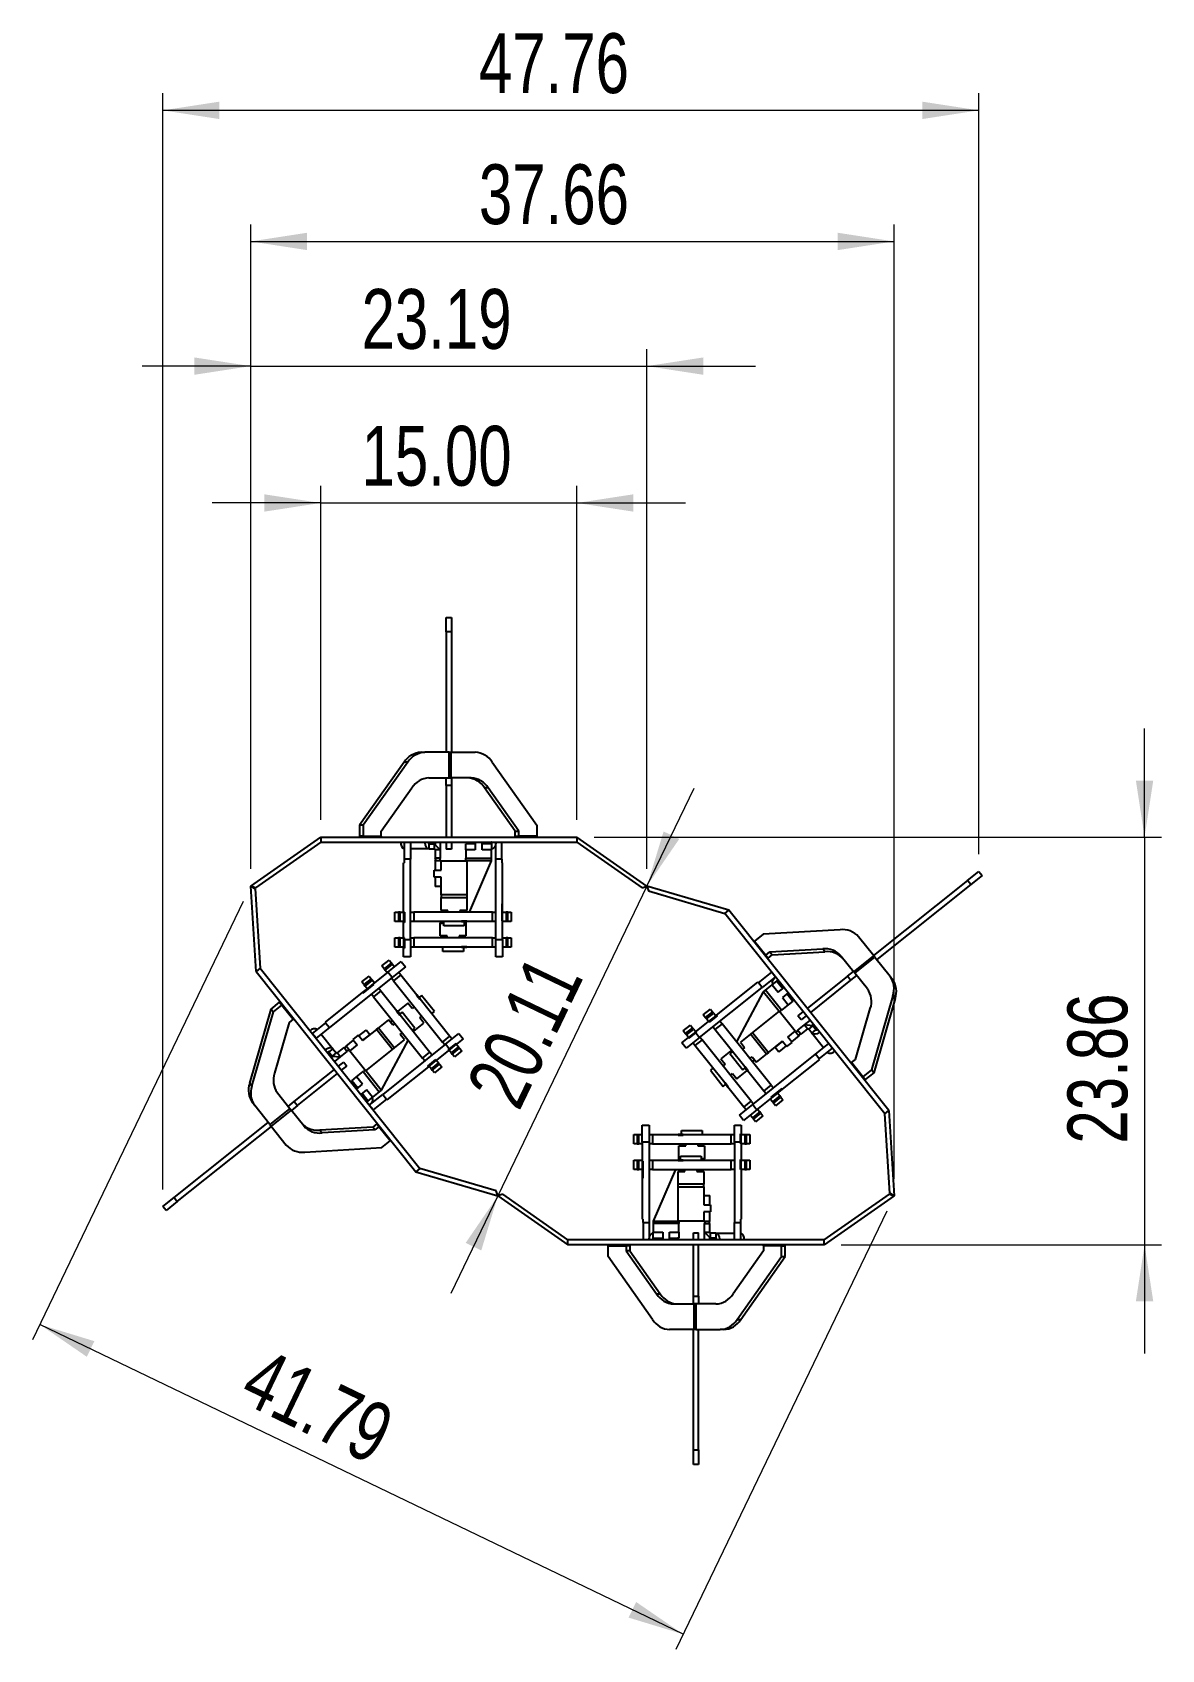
# Model space of a CAD drawing. Header units: millimetres. Extents: x 0 to 266, y 0 to 299.
# Drawn here: x 94.9 to 161, y 204.8 to 299.5 of the extents above; entities that cross this region are included whole.
import ezdxf

# ---------------------------------------------------------------- set-up
doc = ezdxf.new("R2010")
doc.units = ezdxf.units.MM
doc.styles.add('SLDTEXTSTYLE0', font='TXT', dxfattribs={"width": 0.75})
doc.dimstyles.new('SLDDIMSTYLE0', dxfattribs={"dimtxt": 3.5, "dimasz": 3.302, "dimexe": 0, "dimexo": 0.0625, "dimgap": 0.875, "dimtad": 1, "dimrnd": 1e-09, "dimzin": 12, "dimdsep": 46, "dimtxsty": 'SLDTEXTSTYLE0', "dimsah": 1, "dimcen": 0.09, "dimadec": 0, "dimazin": 3, "dimtfac": 1, "dimtmove": 0, "dimatfit": 0, "dimfxl": 1, "dimfrac": 2, "dimtolj": 1, "dimtzin": 12, "dimarcsym": 0})
doc.dimstyles.new('SLDDIMSTYLE1', dxfattribs={"dimtxt": 3.5, "dimasz": 3.302, "dimexe": 0, "dimexo": 0.0625, "dimgap": 0.875, "dimtad": 1, "dimrnd": 1e-09, "dimzin": 12, "dimdsep": 46, "dimtxsty": 'SLDTEXTSTYLE0', "dimsah": 1, "dimcen": 0.09, "dimadec": 0, "dimazin": 3, "dimtfac": 1, "dimtofl": 0, "dimtmove": 0, "dimatfit": 3, "dimfxl": 1, "dimfrac": 2, "dimtolj": 1, "dimtzin": 12, "dimarcsym": 0})
doc.dimstyles.new('SLDDIMSTYLE2', dxfattribs={"dimtxt": 3.5, "dimasz": 3.302, "dimexe": 0, "dimexo": 0.0625, "dimgap": 0.875, "dimtad": 1, "dimrnd": 1e-09, "dimzin": 4, "dimdsep": 46, "dimtxsty": 'SLDTEXTSTYLE0', "dimsah": 1, "dimcen": 0.09, "dimadec": 0, "dimazin": 1, "dimtfac": 1, "dimtmove": 0, "dimatfit": 0, "dimfxl": 1, "dimfrac": 2, "dimtolj": 1, "dimtzin": 12, "dimarcsym": 0})

# ---------------------------------------------------------------- blocks, each defined once
blk = doc.blocks.new('_D')
at = {"color": 7, "linetype": 'Continuous', "lineweight": 0}
for p, q in [((159.968, 252.37), (159.968, 258.72)), ((127.747, 252.37), (160.968, 252.37)), ((159.968, 252.37), (159.968, 228.51)), ((142.216, 228.51), (160.968, 228.51)), ((159.968, 228.51), (159.968, 222.16))]:
    blk.add_line(p, q, dxfattribs=at)
at = {"color": 7, "linetype": 'Continuous', "lineweight": 18}
for points in [[(159.968, 252.37), (160.476, 255.672), (159.46, 255.672)], [(159.968, 228.51), (159.46, 225.208), (160.476, 225.208)]]:
    blk.add_solid(points, dxfattribs=at)
at = {"color": 7, "linetype": 'Continuous', "lineweight": 18, "insert": (155.457, 234.431), "char_height": 3.5, "attachment_point": 1, "rotation": 90, "style": 'SLDTEXTSTYLE0'}
blk.add_mtext('23.86', dxfattribs=at)
blk = doc.blocks.new('_D_1')
at = {"color": 7, "linetype": 'Continuous', "lineweight": 0}
for p, q in [((107.218, 248.601), (94.872, 222.947)), ((144.878, 230.477), (132.532, 204.823)), ((132.965, 205.724), (95.305, 223.848))]:
    blk.add_line(p, q, dxfattribs=at)
at = {"color": 7, "linetype": 'Continuous', "lineweight": 18}
for points in [[(95.305, 223.848), (98.06, 221.959), (98.501, 222.874)], [(132.965, 205.724), (130.21, 207.613), (129.77, 206.698)]]:
    blk.add_solid(points, dxfattribs=at)
at = {"color": 7, "linetype": 'Continuous', "lineweight": 18, "insert": (108.372, 222.567), "char_height": 3.5, "attachment_point": 1, "rotation": 334.30012, "style": 'SLDTEXTSTYLE0'}
blk.add_mtext('41.79', dxfattribs=at)
blk = doc.blocks.new('_D_2')
at = {"color": 7, "linetype": 'Continuous', "lineweight": 0}
for p, q in [((102.509, 231.751), (102.509, 295.89)), ((150.268, 251.363), (150.268, 295.89)), ((150.268, 294.89), (102.509, 294.89))]:
    blk.add_line(p, q, dxfattribs=at)
at = {"color": 7, "linetype": 'Continuous', "lineweight": 18}
for points in [[(102.509, 294.89), (105.811, 294.382), (105.811, 295.398)], [(150.268, 294.89), (146.966, 295.398), (146.966, 294.382)]]:
    blk.add_solid(points, dxfattribs=at)
at = {"color": 7, "linetype": 'Continuous', "lineweight": 18, "insert": (121.008, 299.402), "char_height": 3.5, "attachment_point": 1, "style": 'SLDTEXTSTYLE0'}
blk.add_mtext('47.76', dxfattribs=at)
blk = doc.blocks.new('_D_3')
at = {"color": 7, "linetype": 'Continuous', "lineweight": 0}
for p, q in [((111.747, 253.37), (111.747, 272.917)), ((126.747, 253.37), (126.747, 272.917)), ((111.747, 271.917), (105.397, 271.917)), ((111.747, 271.917), (126.747, 271.917)), ((126.747, 271.917), (133.097, 271.917))]:
    blk.add_line(p, q, dxfattribs=at)
at = {"color": 7, "linetype": 'Continuous', "lineweight": 18}
for points in [[(111.747, 271.917), (108.445, 272.425), (108.445, 271.409)], [(126.747, 271.917), (130.049, 271.409), (130.049, 272.425)]]:
    blk.add_solid(points, dxfattribs=at)
at = {"color": 7, "linetype": 'Continuous', "lineweight": 18, "insert": (114.14, 276.429), "char_height": 3.5, "attachment_point": 1, "style": 'SLDTEXTSTYLE0'}
blk.add_mtext('15.00', dxfattribs=at)
blk = doc.blocks.new('_D_4')
at = {"color": 7, "linetype": 'Continuous', "lineweight": 0}
for p, q in [((107.652, 250.502), (107.652, 280.925)), ((130.843, 250.502), (130.843, 280.925)), ((107.652, 279.925), (101.302, 279.925)), ((107.652, 279.925), (130.843, 279.925)), ((130.843, 279.925), (137.193, 279.925))]:
    blk.add_line(p, q, dxfattribs=at)
at = {"color": 7, "linetype": 'Continuous', "lineweight": 18}
for points in [[(107.652, 279.925), (104.35, 280.433), (104.35, 279.417)], [(130.843, 279.925), (134.145, 279.417), (134.145, 280.433)]]:
    blk.add_solid(points, dxfattribs=at)
at = {"color": 7, "linetype": 'Continuous', "lineweight": 18, "insert": (114.14, 284.437), "char_height": 3.5, "attachment_point": 1, "style": 'SLDTEXTSTYLE0'}
blk.add_mtext('23.19', dxfattribs=at)
blk = doc.blocks.new('_D_5')
at = {"color": 7, "linetype": 'Continuous', "lineweight": 0}
for p, q in [((107.652, 250.502), (107.652, 288.22)), ((145.312, 232.378), (145.312, 288.22)), ((107.652, 287.22), (145.312, 287.22))]:
    blk.add_line(p, q, dxfattribs=at)
at = {"color": 7, "linetype": 'Continuous', "lineweight": 18}
for points in [[(107.652, 287.22), (110.954, 286.712), (110.954, 287.728)], [(145.312, 287.22), (142.01, 287.728), (142.01, 286.712)]]:
    blk.add_solid(points, dxfattribs=at)
at = {"color": 7, "linetype": 'Continuous', "lineweight": 18, "insert": (121.008, 291.732), "char_height": 3.5, "attachment_point": 1, "style": 'SLDTEXTSTYLE0'}
blk.add_mtext('37.66', dxfattribs=at)
blk = doc.blocks.new('_D_6')
at = {"color": 7, "linetype": 'Continuous', "lineweight": 0}
for p, q in [((130.844, 249.502), (133.598, 255.224)), ((130.844, 249.502), (122.121, 231.377)), ((131.744, 249.069), (131.745, 249.068)), ((122.121, 231.377), (119.368, 225.655)), ((123.021, 230.944), (123.022, 230.944))]:
    blk.add_line(p, q, dxfattribs=at)
at = {"color": 7, "linetype": 'Continuous', "lineweight": 18}
for points in [[(130.844, 249.502), (132.734, 252.257), (131.818, 252.698)], [(122.121, 231.377), (120.232, 228.622), (121.147, 228.182)]]:
    blk.add_solid(points, dxfattribs=at)
at = {"color": 7, "linetype": 'Continuous', "lineweight": 18, "insert": (120.198, 237.785), "char_height": 3.5, "attachment_point": 1, "rotation": 64.30012, "style": 'SLDTEXTSTYLE0'}
blk.add_mtext('20.11', dxfattribs=at)

msp = doc.modelspace()

# ---------------------------------------------------------------- linework, layer by layer
at = {"color": 7, "linetype": 'Continuous', "lineweight": 25}
for p, q in [((119.097, 265.22), (119.397, 265.22)), ((119.097, 264.374), (119.097, 265.22)), ((119.397, 265.22), (119.397, 264.374)), ((119.397, 264.374), (119.097, 264.374)), ((119.097, 264.374), (119.097, 257.332)), ((119.397, 264.374), (119.397, 257.332)), ((116.632, 256.746), (114.025, 253.059)), ((116.844, 256.746), (114.237, 253.059)), ((116.844, 256.746), (116.632, 256.746)), ((117.632, 257.332), (117.844, 257.332)), ((119.261, 257.332), (117.844, 257.332)), ((119.261, 255.832), (119.261, 257.332)), ((119.261, 257.332), (119.367, 257.332)), ((119.367, 257.332), (119.375, 257.332)), ((119.367, 255.832), (119.367, 257.332)), ((119.375, 255.832), (119.375, 257.332)), ((119.375, 257.332), (120.792, 257.332)), ((121.792, 256.746), (124.399, 253.059)), ((118.083, 255.832), (119.261, 255.832)), ((119.097, 255.379), (119.097, 255.832)), ((119.261, 255.832), (119.367, 255.832)), ((119.367, 255.832), (119.375, 255.832)), ((120.553, 255.832), (119.375, 255.832)), ((119.397, 255.832), (119.397, 255.379)), ((115.297, 252.72), (117.083, 255.246)), ((119.397, 255.379), (119.097, 255.379)), ((119.097, 255.379), (119.097, 252.37)), ((119.397, 255.379), (119.397, 252.37)), ((121.553, 255.246), (121.341, 255.246)), ((123.127, 252.72), (121.341, 255.246)), ((123.339, 252.72), (121.553, 255.246)), ((114.237, 253.059), (114.025, 253.059)), ((114.025, 253.059), (114.025, 252.42)), ((114.237, 253.059), (114.237, 252.42)), ((115.297, 252.42), (115.297, 252.72)), ((123.127, 252.72), (123.339, 252.72)), ((123.127, 252.42), (123.127, 252.72)), ((123.339, 252.42), (123.339, 252.72)), ((124.399, 253.059), (124.399, 252.42)), ((107.652, 249.502), (111.747, 252.37)), ((111.747, 252.07), (107.933, 249.4)), ((111.747, 252.37), (111.747, 252.07)), ((111.747, 252.37), (126.747, 252.37)), ((111.747, 252.07), (126.747, 252.07)), ((114.237, 252.42), (114.025, 252.42)), ((114.06, 252.37), (114.025, 252.42)), ((114.237, 252.42), (115.297, 252.42)), ((114.237, 252.42), (114.272, 252.37)), ((115.297, 252.42), (115.333, 252.37)), ((116.647, 252.07), (116.997, 252.07)), ((116.647, 251.07), (116.647, 252.07)), ((116.997, 252.07), (116.997, 251.07)), ((118.097, 251.68), (118.097, 251.98)), ((118.097, 251.98), (118.397, 251.98)), ((118.397, 251.98), (118.397, 251.68)), ((118.397, 251.98), (118.747, 251.63)), ((118.447, 252.07), (118.447, 251.93)), ((118.747, 252.07), (118.747, 251.63)), ((119.097, 252.07), (119.097, 251.67)), ((119.397, 252.07), (119.397, 251.67)), ((120.797, 251.98), (120.247, 251.98)), ((120.247, 251.63), (120.247, 251.98)), ((120.797, 252.07), (120.797, 251.63)), ((121.197, 251.63), (121.197, 252.07)), ((121.747, 251.98), (121.197, 251.98)), ((121.747, 251.98), (121.747, 251.63)), ((121.997, 252.07), (122.347, 252.07)), ((121.997, 251.07), (121.997, 252.07)), ((122.347, 251.07), (122.347, 252.07)), ((123.127, 252.42), (123.339, 252.42)), ((123.162, 252.37), (123.127, 252.42)), ((124.399, 252.42), (123.339, 252.42)), ((123.339, 252.42), (123.374, 252.37)), ((124.399, 252.42), (124.435, 252.37)), ((126.747, 252.37), (126.747, 252.07)), ((130.843, 249.502), (126.747, 252.37)), ((126.747, 252.07), (130.561, 249.4)), ((116.597, 251.703), (116.597, 251.68)), ((116.597, 251.68), (116.647, 251.68)), ((116.647, 250.87), (116.597, 250.87)), ((116.597, 247.97), (116.597, 250.87)), ((116.997, 251.07), (116.647, 251.07)), ((116.647, 250.87), (116.647, 251.07)), ((118.097, 251.68), (116.997, 251.68)), ((116.997, 246.37), (116.997, 251.07)), ((118.097, 251.68), (118.397, 251.68)), ((118.447, 251.63), (118.397, 251.68)), ((118.747, 251.63), (118.447, 251.63)), ((118.447, 251.63), (118.447, 251.13)), ((118.747, 251.13), (118.447, 251.13)), ((118.447, 250.98), (118.447, 250.43)), ((118.797, 250.98), (118.447, 250.98)), ((118.747, 251.63), (118.747, 251.13)), ((118.797, 250.43), (118.797, 250.98)), ((118.797, 250.98), (120.297, 250.98)), ((119.397, 251.67), (119.097, 251.67)), ((120.247, 251.63), (120.247, 251.13)), ((120.797, 251.63), (120.247, 251.63)), ((120.247, 251.13), (121.747, 251.13)), ((120.247, 250.98), (120.247, 251.13)), ((120.297, 250.98), (120.297, 248.98)), ((121.747, 250.98), (120.297, 250.98)), ((120.457, 247.97), (121.747, 250.98)), ((121.747, 251.63), (121.197, 251.63)), ((121.747, 251.13), (121.747, 251.63)), ((121.747, 250.98), (121.747, 251.13)), ((122.347, 251.07), (121.997, 251.07)), ((121.997, 246.37), (121.997, 251.07)), ((122.347, 251.07), (122.347, 250.87)), ((122.347, 250.87), (122.397, 250.87)), ((122.397, 248.47), (122.397, 250.87)), ((118.397, 250.03), (118.397, 250.43)), ((118.397, 250.43), (118.797, 250.43)), ((118.797, 250.03), (118.397, 250.03)), ((118.447, 250.03), (118.447, 249.48)), ((118.797, 248.98), (118.797, 250.03)), ((118.797, 249.48), (118.797, 250.03)), ((149.606, 249.835), (144.103, 245.442)), ((149.606, 249.835), (150.268, 250.363)), ((149.793, 249.601), (149.606, 249.835)), ((150.455, 250.129), (149.793, 249.601)), ((150.268, 250.363), (150.455, 250.129)), ((107.966, 244.512), (107.652, 249.502)), ((107.652, 249.502), (107.908, 249.346)), ((107.933, 249.4), (107.652, 249.502)), ((107.908, 249.346), (108.2, 244.699)), ((118.797, 249.48), (118.447, 249.48)), ((120.297, 248.98), (118.797, 248.98)), ((118.797, 248.98), (118.797, 248.83)), ((120.297, 248.98), (120.297, 248.83)), ((130.561, 249.4), (130.843, 249.502)), ((135.64, 248.091), (130.843, 249.502)), ((130.843, 249.502), (130.939, 249.218)), ((130.939, 249.218), (135.405, 247.904)), ((149.793, 249.601), (144.29, 245.207)), ((116.097, 247.42), (116.097, 247.97)), ((116.097, 247.97), (116.297, 247.97)), ((116.297, 247.97), (116.297, 247.42)), ((116.397, 247.97), (116.297, 247.97)), ((116.397, 247.42), (116.397, 247.97)), ((116.397, 247.97), (116.597, 247.97)), ((116.647, 247.97), (116.597, 247.97)), ((116.597, 247.97), (116.597, 247.42)), ((116.647, 247.97), (116.647, 247.37)), ((116.997, 247.97), (117.197, 247.97)), ((117.197, 247.97), (117.197, 247.42)), ((121.797, 247.97), (117.197, 247.97)), ((118.797, 248.08), (118.797, 248.83)), ((118.797, 248.83), (120.297, 248.83)), ((119.197, 248.08), (118.797, 248.08)), ((119.004, 248.08), (118.957, 247.97)), ((119.197, 247.97), (119.197, 248.08)), ((120.297, 248.08), (119.897, 248.08)), ((119.897, 248.08), (119.897, 247.97)), ((120.297, 248.83), (120.297, 248.08)), ((121.797, 247.42), (121.797, 247.97)), ((121.797, 247.97), (121.997, 247.97)), ((122.347, 248.47), (122.397, 248.47)), ((122.347, 248.47), (122.347, 247.47)), ((122.347, 248.043), (122.397, 248.043)), ((122.397, 247.97), (122.347, 247.97)), ((122.397, 248.043), (122.397, 248.47)), ((122.397, 247.97), (122.397, 248.043)), ((122.397, 247.47), (122.397, 247.97)), ((122.397, 247.97), (122.597, 247.97)), ((122.597, 247.97), (122.597, 247.42)), ((122.697, 247.97), (122.597, 247.97)), ((122.697, 247.42), (122.697, 247.97)), ((122.697, 247.97), (122.897, 247.97)), ((122.897, 247.97), (122.897, 247.42)), ((135.405, 247.904), (135.64, 248.091)), ((144.998, 236.368), (135.64, 248.091)), ((116.297, 247.42), (116.097, 247.42)), ((116.397, 247.42), (116.297, 247.42)), ((116.597, 247.42), (116.397, 247.42)), ((116.597, 247.42), (116.597, 247.37)), ((116.647, 247.42), (116.597, 247.42)), ((116.597, 246.47), (116.597, 247.37)), ((116.647, 247.37), (116.597, 247.37)), ((117.197, 247.42), (116.997, 247.42)), ((119.997, 247.42), (117.197, 247.42)), ((118.747, 247.42), (118.747, 247.33)), ((118.747, 246.58), (118.747, 247.33)), ((118.747, 247.33), (118.947, 247.33)), ((118.947, 247.18), (118.947, 247.42)), ((120.147, 247.18), (118.947, 247.18)), ((119.397, 247.42), (119.397, 247.419)), ((120.297, 247.445), (119.997, 247.445)), ((119.997, 247.445), (119.997, 247.42)), ((119.997, 247.42), (120.297, 247.42)), ((120.147, 247.42), (120.147, 247.18)), ((120.147, 247.33), (120.247, 247.33)), ((120.247, 247.42), (120.247, 247.33)), ((120.247, 247.33), (120.247, 246.58)), ((120.297, 247.445), (120.297, 247.42)), ((121.797, 247.42), (120.297, 247.42)), ((121.997, 247.42), (121.797, 247.42)), ((122.347, 247.47), (122.397, 247.47)), ((122.397, 246.37), (122.397, 247.47)), ((122.597, 247.42), (122.397, 247.42)), ((122.697, 247.42), (122.597, 247.42)), ((122.897, 247.42), (122.697, 247.42)), ((144.763, 236.181), (135.405, 247.904)), ((116.097, 245.92), (116.097, 246.47)), ((116.097, 246.47), (116.297, 246.47)), ((116.297, 246.47), (116.297, 245.92)), ((116.397, 246.47), (116.297, 246.47)), ((116.397, 245.92), (116.397, 246.47)), ((116.397, 246.47), (116.597, 246.47)), ((116.647, 246.47), (116.597, 246.47)), ((116.597, 246.47), (116.597, 245.92)), ((116.647, 246.37), (116.647, 246.47)), ((116.647, 246.37), (116.997, 246.37)), ((116.647, 246.37), (116.647, 245.87)), ((116.997, 246.47), (117.197, 246.47)), ((116.997, 246.37), (116.997, 245.37)), ((117.197, 246.47), (117.197, 245.92)), ((121.797, 246.47), (117.197, 246.47)), ((119.147, 246.58), (118.747, 246.58)), ((119.147, 246.47), (119.147, 246.58)), ((120.247, 246.58), (119.847, 246.58)), ((119.847, 246.58), (119.847, 246.47)), ((121.797, 245.92), (121.797, 246.47)), ((121.797, 246.47), (121.997, 246.47)), ((121.997, 246.37), (122.397, 246.37)), ((121.997, 245.37), (121.997, 246.37)), ((122.397, 246.47), (122.597, 246.47)), ((122.397, 246.37), (122.397, 245.37)), ((122.597, 246.47), (122.597, 245.92)), ((122.697, 246.47), (122.597, 246.47)), ((122.697, 245.92), (122.697, 246.47)), ((122.697, 246.47), (122.897, 246.47)), ((122.897, 246.47), (122.897, 245.92)), ((137.082, 246.283), (137.144, 246.287)), ((137.643, 246.685), (137.144, 246.287)), ((137.144, 246.287), (137.805, 245.458)), ((142.151, 246.948), (137.643, 246.685)), ((144.116, 245.425), (143.232, 246.532)), ((115.329, 244.825), (115.759, 245.168)), ((115.759, 245.168), (115.884, 245.012)), ((116.297, 245.92), (116.097, 245.92)), ((116.397, 245.92), (116.297, 245.92)), ((116.597, 245.92), (116.397, 245.92)), ((116.647, 245.92), (116.597, 245.92)), ((116.597, 245.37), (116.597, 245.87)), ((116.597, 245.87), (116.647, 245.87)), ((116.997, 245.37), (116.597, 245.37)), ((117.197, 245.92), (116.997, 245.92)), ((119.997, 245.92), (117.197, 245.92)), ((118.897, 245.68), (118.897, 245.92)), ((120.097, 245.68), (118.897, 245.68)), ((119.397, 245.92), (119.397, 245.919)), ((120.297, 245.945), (119.997, 245.945)), ((119.997, 245.945), (119.997, 245.92)), ((119.997, 245.92), (120.297, 245.92)), ((120.097, 245.92), (120.097, 245.68)), ((120.297, 245.945), (120.297, 245.92)), ((121.797, 245.92), (120.297, 245.92)), ((121.997, 245.92), (121.797, 245.92)), ((122.397, 245.37), (121.997, 245.37)), ((122.597, 245.92), (122.397, 245.92)), ((122.697, 245.92), (122.597, 245.92)), ((122.897, 245.92), (122.697, 245.92)), ((137.744, 245.454), (137.805, 245.458)), ((137.805, 245.458), (138.04, 245.645)), ((137.805, 245.458), (137.938, 245.292)), ((137.938, 245.292), (137.877, 245.289)), ((137.938, 245.292), (138.172, 245.479)), ((138.04, 245.645), (141.128, 245.825)), ((138.04, 245.645), (138.172, 245.479)), ((138.172, 245.479), (141.26, 245.659)), ((141.26, 245.659), (141.128, 245.825)), ((142.209, 245.409), (142.944, 244.489)), ((142.944, 244.489), (144.116, 245.425)), ((142.949, 244.482), (144.122, 245.418)), ((143.016, 244.399), (144.188, 245.335)), ((144.116, 245.425), (144.122, 245.418)), ((144.188, 245.335), (144.122, 245.418)), ((144.188, 245.335), (145.072, 244.228)), ((108.2, 244.699), (107.966, 244.512)), ((107.966, 244.512), (117.324, 232.789)), ((108.2, 244.699), (117.558, 232.977)), ((115.93, 244.153), (112.257, 241.22)), ((114.157, 243.889), (114.587, 244.232)), ((114.587, 244.232), (114.712, 244.076)), ((115.68, 244.465), (114.814, 243.774)), ((115.454, 244.668), (115.329, 244.825)), ((115.884, 245.012), (115.454, 244.668)), ((115.454, 244.668), (115.517, 244.59)), ((115.517, 244.59), (115.946, 244.933)), ((115.641, 244.434), (115.517, 244.59)), ((115.68, 244.465), (116.462, 245.089)), ((115.93, 244.153), (115.68, 244.465)), ((115.884, 245.012), (115.946, 244.933)), ((116.712, 244.776), (115.93, 244.153)), ((115.946, 244.933), (116.071, 244.777)), ((116.446, 244.308), (116.016, 243.965)), ((116.321, 244.465), (116.446, 244.308)), ((116.446, 244.308), (117.381, 243.136)), ((116.462, 245.089), (116.712, 244.776)), ((137.369, 243.841), (138.15, 244.465)), ((138.369, 244.191), (137.587, 243.567)), ((138.15, 244.465), (138.369, 244.191)), ((142.576, 244.223), (140.225, 242.347)), ((142.576, 244.223), (142.93, 244.506)), ((142.763, 243.989), (142.576, 244.223)), ((143.117, 244.272), (142.763, 243.989)), ((142.944, 244.489), (142.949, 244.482)), ((143.016, 244.399), (142.949, 244.482)), ((143.75, 243.479), (143.016, 244.399)), ((145.072, 244.228), (145.204, 244.062)), ((114.178, 243.266), (112.007, 241.533)), ((114.282, 243.733), (114.157, 243.889)), ((114.405, 243.447), (114.178, 243.266)), ((114.209, 243.227), (114.178, 243.266)), ((114.845, 243.735), (114.209, 243.227)), ((114.712, 244.076), (114.282, 243.733)), ((114.282, 243.733), (114.344, 243.654)), ((114.344, 243.654), (114.774, 243.998)), ((114.469, 243.498), (114.344, 243.654)), ((114.469, 243.498), (114.405, 243.447)), ((114.436, 243.408), (114.405, 243.447)), ((114.814, 243.774), (114.469, 243.498)), ((114.469, 243.498), (114.5, 243.459)), ((114.712, 244.076), (114.774, 243.998)), ((114.774, 243.998), (114.899, 243.841)), ((114.814, 243.774), (114.845, 243.735)), ((115.273, 243.372), (114.843, 243.029)), ((115.149, 243.529), (115.273, 243.372)), ((115.273, 243.372), (116.209, 242.2)), ((116.016, 243.965), (115.891, 244.121)), ((116.016, 243.965), (118.886, 240.37)), ((133.914, 240.635), (137.587, 243.567)), ((134.915, 241.946), (137.338, 243.88)), ((136.1, 240.382), (137.673, 243.316)), ((137.369, 243.841), (137.338, 243.88)), ((137.587, 243.567), (137.369, 243.841)), ((137.673, 243.316), (137.79, 243.41)), ((137.673, 243.316), (138.578, 242.183)), ((137.79, 243.41), (138.181, 243.722)), ((138.726, 242.237), (137.79, 243.41)), ((138.181, 243.722), (138.454, 243.94)), ((138.181, 243.722), (138.524, 243.292)), ((138.454, 243.94), (138.798, 243.51)), ((138.524, 243.292), (138.868, 243.566)), ((139.117, 243.254), (138.774, 242.979)), ((142.763, 243.989), (140.412, 242.112)), ((107.593, 237.965), (108.848, 242.303)), ((108.848, 242.303), (109.347, 242.701)), ((108.848, 242.303), (108.981, 242.137)), ((108.981, 242.137), (109.48, 242.536)), ((109.408, 242.705), (109.347, 242.701)), ((109.347, 242.701), (109.48, 242.536)), ((109.48, 242.536), (109.541, 242.539)), ((109.48, 242.536), (110.141, 241.707)), ((114.843, 243.029), (114.719, 243.186)), ((114.843, 243.029), (117.713, 239.434)), ((116.858, 242.654), (116.271, 242.186)), ((117.107, 242.341), (116.858, 242.654)), ((117.232, 242.441), (117.107, 242.341)), ((117.362, 243.12), (117.381, 243.136)), ((117.362, 243.12), (117.549, 242.886)), ((117.569, 242.901), (117.381, 243.136)), ((117.655, 243.098), (117.506, 242.98)), ((117.549, 242.886), (117.569, 242.901)), ((117.569, 242.901), (119.315, 240.713)), ((118.403, 242.16), (117.655, 243.098)), ((117.943, 242.433), (117.944, 242.433)), ((134.134, 241.962), (134.564, 242.306)), ((134.564, 242.306), (134.689, 242.149)), ((139.117, 242.549), (138.726, 242.237)), ((138.774, 242.979), (139.117, 242.549)), ((139.047, 243.197), (139.39, 242.768)), ((139.39, 242.768), (139.117, 242.549)), ((143.057, 239.361), (143.916, 242.332)), ((145.238, 243.081), (143.983, 238.743)), ((145.37, 242.915), (144.115, 238.577)), ((145.37, 242.915), (145.238, 243.081)), ((107.726, 237.8), (108.981, 242.137)), ((109.907, 241.52), (109.047, 238.548)), ((110.141, 241.707), (109.907, 241.52)), ((110.141, 241.707), (110.202, 241.71)), ((112.039, 241.494), (111.257, 240.87)), ((112.007, 241.533), (112.039, 241.494)), ((112.039, 241.494), (112.257, 241.22)), ((115.716, 241.679), (115.13, 241.211)), ((115.966, 241.366), (115.716, 241.679)), ((115.846, 241.517), (115.928, 241.671)), ((116.091, 241.466), (115.966, 241.366)), ((116.19, 242.185), (116.209, 242.2)), ((116.19, 242.185), (116.377, 241.95)), ((116.396, 241.966), (116.209, 242.2)), ((116.24, 242.161), (116.271, 242.186)), ((116.271, 242.186), (116.396, 242.03)), ((116.513, 242.123), (116.365, 242.005)), ((116.377, 241.95), (116.396, 241.966)), ((116.396, 241.966), (118.143, 239.777)), ((117.262, 241.185), (116.513, 242.123)), ((116.771, 241.497), (116.772, 241.498)), ((117.207, 241.014), (117.793, 241.482)), ((117.544, 241.794), (117.669, 241.894)), ((117.793, 241.482), (117.544, 241.794)), ((118.255, 242.042), (118.403, 242.16)), ((132.962, 241.027), (133.392, 241.37)), ((133.392, 241.37), (133.516, 241.213)), ((133.735, 241.004), (134.446, 241.572)), ((134.259, 241.806), (134.134, 241.962)), ((134.689, 242.149), (134.259, 241.806)), ((134.321, 241.728), (134.259, 241.806)), ((134.321, 241.728), (134.751, 242.071)), ((134.446, 241.572), (134.321, 241.728)), ((134.876, 241.915), (134.446, 241.572)), ((134.477, 241.533), (134.446, 241.572)), ((134.946, 241.907), (134.477, 241.533)), ((134.751, 242.071), (134.689, 242.149)), ((134.751, 242.071), (134.876, 241.915)), ((135.25, 241.446), (134.82, 241.103)), ((134.915, 241.946), (134.876, 241.915)), ((134.907, 241.876), (134.876, 241.915)), ((134.915, 241.946), (134.946, 241.907)), ((135.125, 241.602), (135.25, 241.446)), ((138.12, 237.851), (135.25, 241.446)), ((138.578, 242.183), (137.015, 240.935)), ((139.513, 241.011), (138.578, 242.183)), ((138.609, 242.144), (138.726, 242.237)), ((140.053, 241.377), (139.662, 241.065)), ((139.991, 242.159), (139.678, 241.91)), ((139.865, 241.675), (139.678, 241.91)), ((140.178, 241.925), (139.865, 241.675)), ((140.396, 241.651), (140.053, 241.377)), ((140.24, 241.143), (140.053, 241.377)), ((140.544, 241.322), (140.053, 241.377)), ((140.31, 241.135), (140.544, 241.322)), ((140.583, 241.417), (140.474, 241.33)), ((140.732, 241.087), (140.544, 241.322)), ((111.475, 240.596), (111.257, 240.87)), ((112.257, 241.22), (111.475, 240.596)), ((111.53, 241.152), (111.513, 241.139)), ((111.53, 241.152), (111.562, 241.113)), ((111.78, 240.84), (112.466, 239.98)), ((113.232, 240.143), (113.662, 240.486)), ((113.943, 240.775), (113.63, 240.525)), ((113.63, 240.525), (113.88, 240.213)), ((114.193, 240.462), (113.943, 240.775)), ((113.974, 240.736), (114.404, 241.079)), ((115.013, 241.117), (114.193, 240.462)), ((114.193, 240.462), (114.622, 240.805)), ((114.622, 240.805), (114.404, 241.079)), ((115.013, 241.117), (115.13, 241.211)), ((115.949, 239.945), (115.013, 241.117)), ((115.13, 241.211), (116.066, 240.039)), ((116.864, 240.498), (115.291, 237.564)), ((116.066, 240.039), (116.652, 240.507)), ((116.403, 240.819), (116.528, 240.919)), ((116.652, 240.507), (116.403, 240.819)), ((117.114, 241.067), (117.262, 241.185)), ((117.145, 241.092), (117.207, 241.014)), ((117.176, 240.989), (117.207, 241.014)), ((118.886, 240.37), (119.315, 240.713)), ((119.01, 240.214), (118.886, 240.37)), ((119.049, 240.245), (119.831, 240.869)), ((119.315, 240.713), (119.44, 240.557)), ((120.081, 240.556), (119.69, 240.244)), ((119.831, 240.869), (120.081, 240.556)), ((132.883, 240.324), (133.274, 240.636)), ((133.087, 240.87), (132.962, 241.027)), ((133.516, 241.213), (133.087, 240.87)), ((133.149, 240.792), (133.087, 240.87)), ((133.914, 240.635), (133.132, 240.011)), ((133.149, 240.792), (133.579, 241.135)), ((133.274, 240.636), (133.149, 240.792)), ((133.704, 240.979), (133.274, 240.636)), ((133.274, 240.636), (133.305, 240.597)), ((133.305, 240.597), (133.696, 240.909)), ((133.579, 241.135), (133.516, 241.213)), ((133.579, 241.135), (133.704, 240.979)), ((134.078, 240.51), (133.648, 240.167)), ((133.696, 240.909), (133.766, 240.965)), ((133.696, 240.909), (133.914, 240.635)), ((133.735, 240.94), (133.704, 240.979)), ((133.766, 240.965), (133.735, 241.004)), ((133.953, 240.666), (134.078, 240.51)), ((136.948, 236.915), (134.078, 240.51)), ((134.82, 241.103), (134.696, 241.259)), ((136.567, 238.915), (134.82, 241.103)), ((136.897, 240.842), (136.311, 240.374)), ((136.311, 240.374), (136.561, 240.061)), ((137.015, 240.935), (136.897, 240.842)), ((137.833, 239.669), (136.897, 240.842)), ((137.015, 240.935), (137.95, 239.763)), ((137.95, 239.763), (138.771, 240.418)), ((138.771, 240.418), (138.341, 240.075)), ((138.771, 240.418), (139.021, 240.105)), ((139.084, 240.667), (139.513, 241.011)), ((139.333, 240.355), (139.084, 240.667)), ((139.732, 240.737), (139.302, 240.394)), ((139.513, 241.011), (139.732, 240.737)), ((139.849, 240.831), (139.662, 241.065)), ((140.24, 241.143), (139.849, 240.831)), ((140.24, 241.143), (140.31, 241.135)), ((140.497, 240.9), (140.31, 241.135)), ((140.497, 240.9), (140.732, 241.087)), ((141.183, 240.041), (140.497, 240.9)), ((112.466, 239.98), (112.232, 239.793)), ((112.232, 239.793), (112.419, 239.558)), ((112.38, 239.463), (112.489, 239.55)), ((112.653, 239.746), (112.419, 239.558)), ((112.419, 239.558), (112.911, 239.503)), ((112.466, 239.98), (112.653, 239.746)), ((112.567, 239.229), (112.911, 239.503)), ((112.724, 239.738), (112.653, 239.746)), ((112.724, 239.738), (113.114, 240.05)), ((112.724, 239.738), (112.911, 239.503)), ((112.911, 239.503), (113.302, 239.815)), ((113.114, 240.05), (113.302, 239.815)), ((113.45, 239.87), (113.232, 240.143)), ((113.88, 240.213), (113.45, 239.87)), ((113.45, 239.87), (114.386, 238.697)), ((114.386, 238.697), (115.949, 239.945)), ((119.049, 240.245), (115.376, 237.313)), ((115.949, 239.945), (116.066, 240.039)), ((117.713, 239.434), (118.143, 239.777)), ((117.838, 239.278), (117.713, 239.434)), ((118.143, 239.777), (118.268, 239.621)), ((119.228, 239.876), (118.517, 239.309)), ((119.268, 239.971), (119.049, 240.245)), ((119.268, 239.971), (119.197, 239.915)), ((119.197, 239.915), (119.228, 239.876)), ((119.229, 239.94), (119.26, 239.901)), ((119.26, 239.901), (119.69, 240.244)), ((119.385, 239.745), (119.26, 239.901)), ((119.659, 240.283), (119.268, 239.971)), ((119.815, 240.088), (119.385, 239.745)), ((119.385, 239.745), (119.447, 239.667)), ((119.447, 239.667), (119.877, 240.01)), ((119.572, 239.51), (119.447, 239.667)), ((120.002, 239.854), (119.572, 239.51)), ((119.69, 240.244), (119.659, 240.283)), ((119.69, 240.244), (119.815, 240.088)), ((119.815, 240.088), (119.877, 240.01)), ((119.877, 240.01), (120.002, 239.854)), ((133.132, 240.011), (132.883, 240.324)), ((133.648, 240.167), (133.523, 240.323)), ((135.395, 237.979), (133.648, 240.167)), ((135.756, 239.867), (135.17, 239.399)), ((135.85, 239.813), (135.701, 239.695)), ((135.701, 239.695), (136.45, 238.757)), ((135.787, 239.891), (135.756, 239.867)), ((135.819, 239.788), (135.756, 239.867)), ((136.561, 240.061), (136.436, 239.961)), ((136.872, 239.414), (136.997, 239.514)), ((136.997, 239.514), (137.247, 239.201)), ((137.033, 236.728), (140.707, 239.66)), ((137.247, 239.201), (137.833, 239.669)), ((137.95, 239.763), (137.833, 239.669)), ((138.341, 240.075), (138.559, 239.801)), ((138.989, 240.144), (138.559, 239.801)), ((139.021, 240.105), (139.333, 240.355)), ((140.707, 239.66), (141.488, 240.284)), ((140.925, 239.386), (140.707, 239.66)), ((140.925, 239.386), (141.706, 240.01)), ((141.433, 239.728), (141.402, 239.767)), ((141.433, 239.728), (141.45, 239.742)), ((141.488, 240.284), (141.706, 240.01)), ((110.2, 236.891), (112.551, 238.768)), ((110.387, 236.657), (112.738, 238.534)), ((112.786, 238.955), (113.098, 239.205)), ((112.973, 238.721), (113.285, 238.97)), ((113.098, 239.205), (113.285, 238.97)), ((113.847, 238.331), (114.237, 238.643)), ((114.355, 238.736), (114.237, 238.643)), ((114.237, 238.643), (115.173, 237.471)), ((115.291, 237.564), (114.386, 238.697)), ((118.049, 238.934), (115.626, 237)), ((118.017, 238.973), (118.486, 239.348)), ((118.049, 238.934), (118.017, 238.973)), ((118.049, 238.934), (118.088, 238.965)), ((118.056, 239.004), (118.088, 238.965)), ((118.088, 238.965), (118.517, 239.309)), ((118.212, 238.809), (118.088, 238.965)), ((118.642, 239.152), (118.212, 238.809)), ((118.212, 238.809), (118.275, 238.731)), ((118.275, 238.731), (118.705, 239.074)), ((118.4, 238.575), (118.275, 238.731)), ((118.829, 238.918), (118.4, 238.575)), ((118.486, 239.348), (118.517, 239.309)), ((118.517, 239.309), (118.642, 239.152)), ((118.642, 239.152), (118.705, 239.074)), ((118.705, 239.074), (118.829, 238.918)), ((134.709, 238.838), (134.56, 238.72)), ((134.56, 238.72), (135.309, 237.782)), ((135.17, 239.399), (135.42, 239.086)), ((135.42, 239.086), (135.294, 238.986)), ((135.731, 238.439), (135.856, 238.539)), ((135.856, 238.539), (136.106, 238.226)), ((136.106, 238.226), (136.692, 238.694)), ((136.193, 239.383), (136.192, 239.383)), ((136.45, 238.757), (136.598, 238.875)), ((136.587, 238.93), (136.567, 238.915)), ((136.567, 238.915), (136.754, 238.68)), ((136.692, 238.694), (136.567, 238.851)), ((136.774, 238.696), (136.587, 238.93)), ((136.723, 238.719), (136.692, 238.694)), ((136.774, 238.696), (136.754, 238.68)), ((137.69, 237.508), (136.754, 238.68)), ((137.118, 239.363), (137.035, 239.21)), ((138.785, 237.614), (140.956, 239.347)), ((140.956, 239.347), (140.925, 239.386)), ((142.822, 239.174), (142.761, 239.17)), ((142.822, 239.174), (143.057, 239.361)), ((143.484, 238.345), (142.822, 239.174)), ((143.983, 238.743), (143.484, 238.345)), ((144.115, 238.577), (143.616, 238.179)), ((144.115, 238.577), (143.983, 238.743)), ((107.593, 237.965), (107.726, 237.8)), ((113.573, 238.113), (113.847, 238.331)), ((113.916, 237.683), (113.573, 238.113)), ((113.846, 237.627), (114.19, 237.901)), ((114.19, 237.901), (113.847, 238.331)), ((114.439, 237.588), (114.096, 237.314)), ((114.783, 237.159), (114.439, 237.588)), ((115.291, 237.564), (115.173, 237.471)), ((135.021, 238.448), (135.02, 238.447)), ((135.309, 237.782), (135.457, 237.901)), ((135.414, 237.994), (135.395, 237.979)), ((135.395, 237.979), (135.582, 237.744)), ((135.602, 237.76), (135.414, 237.994)), ((135.602, 237.76), (135.582, 237.744)), ((136.518, 236.572), (135.582, 237.744)), ((137.69, 237.508), (138.12, 237.851)), ((138.118, 237.146), (138.754, 237.653)), ((138.12, 237.851), (138.245, 237.695)), ((138.559, 237.434), (138.785, 237.614)), ((138.754, 237.653), (138.785, 237.614)), ((143.484, 238.345), (143.423, 238.341)), ((143.616, 238.179), (143.484, 238.345)), ((143.555, 238.175), (143.616, 238.179)), ((107.892, 236.653), (107.759, 236.818)), ((108.776, 235.545), (107.892, 236.653)), ((109.213, 237.401), (109.948, 236.481)), ((109.846, 236.609), (110.2, 236.891)), ((110.387, 236.657), (110.033, 236.374)), ((110.2, 236.891), (110.387, 236.657)), ((114.509, 236.94), (114.166, 237.37)), ((114.783, 237.159), (114.509, 236.94)), ((114.595, 236.689), (115.376, 237.313)), ((114.813, 236.415), (114.595, 236.689)), ((115.173, 237.471), (114.783, 237.159)), ((115.595, 237.039), (114.813, 236.415)), ((115.376, 237.313), (115.595, 237.039)), ((115.595, 237.039), (115.626, 237)), ((136.252, 236.104), (137.033, 236.728)), ((136.518, 236.572), (136.948, 236.915)), ((136.948, 236.915), (137.072, 236.759)), ((137.033, 236.728), (137.283, 236.415)), ((137.283, 236.415), (138.149, 237.107)), ((137.815, 237.351), (137.69, 237.508)), ((138.189, 236.883), (138.064, 237.039)), ((138.149, 237.107), (138.118, 237.146)), ((138.149, 237.107), (138.494, 237.382)), ((138.619, 237.226), (138.189, 236.883)), ((138.252, 236.804), (138.189, 236.883)), ((138.252, 236.804), (138.681, 237.148)), ((138.376, 236.648), (138.252, 236.804)), ((138.806, 236.991), (138.376, 236.648)), ((138.494, 237.382), (138.463, 237.421)), ((138.494, 237.382), (138.559, 237.434)), ((138.494, 237.382), (138.619, 237.226)), ((138.528, 237.473), (138.559, 237.434)), ((138.681, 237.148), (138.619, 237.226)), ((138.681, 237.148), (138.806, 236.991)), ((103.17, 231.279), (108.674, 235.673)), ((109.948, 236.481), (108.776, 235.545)), ((110.014, 236.398), (108.842, 235.462)), ((110.02, 236.391), (108.847, 235.456)), ((109.948, 236.481), (110.014, 236.398)), ((110.02, 236.391), (110.014, 236.398)), ((110.754, 235.471), (110.02, 236.391)), ((136.501, 235.791), (136.252, 236.104)), ((137.283, 236.415), (136.501, 235.791)), ((136.643, 236.416), (136.518, 236.572)), ((137.017, 235.947), (136.892, 236.103)), ((137.447, 236.29), (137.017, 235.947)), ((137.079, 235.869), (137.017, 235.947)), ((137.079, 235.869), (137.509, 236.212)), ((137.204, 235.712), (137.079, 235.869)), ((137.634, 236.055), (137.204, 235.712)), ((137.322, 236.446), (137.447, 236.29)), ((137.509, 236.212), (137.447, 236.29)), ((137.509, 236.212), (137.634, 236.055)), ((144.763, 236.181), (144.998, 236.368)), ((145.056, 231.534), (144.763, 236.181)), ((144.998, 236.368), (145.312, 231.378)), ((103.357, 231.045), (108.861, 235.438)), ((108.776, 235.545), (108.842, 235.462)), ((108.847, 235.456), (108.842, 235.462)), ((108.847, 235.456), (109.731, 234.348)), ((114.791, 235.401), (111.704, 235.221)), ((111.704, 235.221), (111.836, 235.055)), ((114.924, 235.235), (111.836, 235.055)), ((115.026, 235.588), (114.791, 235.401)), ((114.924, 235.235), (114.791, 235.401)), ((115.158, 235.422), (114.924, 235.235)), ((115.026, 235.588), (115.087, 235.592)), ((115.158, 235.422), (115.026, 235.588)), ((115.219, 235.426), (115.158, 235.422)), ((115.82, 234.593), (115.158, 235.422)), ((130.066, 234.41), (130.066, 234.96)), ((130.066, 234.96), (130.266, 234.96)), ((130.266, 234.96), (130.266, 234.41)), ((130.266, 234.96), (130.366, 234.96)), ((130.366, 234.41), (130.366, 234.96)), ((130.366, 234.96), (130.566, 234.96)), ((130.566, 234.51), (130.566, 235.51)), ((130.566, 235.51), (130.966, 235.51)), ((130.966, 235.51), (130.966, 234.51)), ((130.966, 234.96), (131.166, 234.96)), ((131.166, 234.96), (131.166, 234.41)), ((131.166, 234.96), (132.666, 234.96)), ((132.666, 234.935), (132.666, 234.96)), ((132.966, 234.96), (132.666, 234.96)), ((132.666, 234.935), (132.966, 234.935)), ((132.866, 234.96), (132.866, 235.2)), ((132.866, 235.2), (134.066, 235.2)), ((132.966, 234.935), (132.966, 234.96)), ((132.966, 234.96), (135.766, 234.96)), ((133.566, 234.96), (133.566, 234.961)), ((134.066, 235.2), (134.066, 234.96)), ((135.766, 234.41), (135.766, 234.96)), ((135.766, 234.96), (135.966, 234.96)), ((135.966, 235.51), (136.366, 235.51)), ((135.966, 234.51), (135.966, 235.51)), ((136.366, 235.01), (136.316, 235.01)), ((136.316, 234.51), (136.316, 235.01)), ((136.316, 234.96), (136.366, 234.96)), ((136.366, 235.51), (136.366, 235.01)), ((136.366, 234.41), (136.366, 234.96)), ((136.366, 234.96), (136.566, 234.96)), ((136.566, 234.96), (136.566, 234.41)), ((136.566, 234.96), (136.666, 234.96)), ((136.666, 234.41), (136.666, 234.96)), ((136.666, 234.96), (136.866, 234.96)), ((136.866, 234.96), (136.866, 234.41)), ((110.813, 233.932), (115.321, 234.195)), ((115.321, 234.195), (115.82, 234.593)), ((115.881, 234.597), (115.82, 234.593)), ((130.266, 234.41), (130.066, 234.41)), ((130.266, 234.41), (130.366, 234.41)), ((130.566, 234.41), (130.366, 234.41)), ((130.966, 234.51), (130.566, 234.51)), ((130.566, 234.51), (130.566, 233.41)), ((130.966, 234.51), (130.966, 229.81)), ((131.166, 234.41), (130.966, 234.41)), ((131.166, 234.41), (135.766, 234.41)), ((132.716, 233.55), (132.716, 234.3)), ((132.716, 234.3), (133.116, 234.3)), ((133.116, 234.3), (133.116, 234.41)), ((133.816, 234.41), (133.816, 234.3)), ((133.816, 234.3), (134.216, 234.3)), ((134.216, 234.3), (134.216, 233.55)), ((135.966, 234.41), (135.766, 234.41)), ((136.316, 234.51), (135.966, 234.51)), ((135.966, 234.51), (135.966, 229.81)), ((136.316, 234.51), (136.316, 234.41)), ((136.316, 234.41), (136.366, 234.41)), ((136.366, 234.41), (136.366, 233.51)), ((136.566, 234.41), (136.366, 234.41)), ((136.566, 234.41), (136.666, 234.41)), ((136.866, 234.41), (136.666, 234.41)), ((117.558, 232.977), (117.324, 232.789)), ((122.025, 231.662), (117.558, 232.977)), ((130.066, 232.91), (130.066, 233.46)), ((130.066, 233.46), (130.266, 233.46)), ((130.266, 232.91), (130.066, 232.91)), ((130.266, 233.46), (130.266, 232.91)), ((130.266, 233.46), (130.366, 233.46)), ((130.266, 232.91), (130.366, 232.91)), ((130.366, 232.91), (130.366, 233.46)), ((130.366, 233.46), (130.566, 233.46)), ((130.566, 232.91), (130.366, 232.91)), ((130.616, 233.41), (130.566, 233.41)), ((130.566, 233.41), (130.566, 232.91)), ((130.566, 232.91), (130.566, 232.838)), ((130.566, 232.91), (130.616, 232.91)), ((130.616, 232.838), (130.566, 232.838)), ((130.566, 232.838), (130.566, 232.41)), ((130.616, 232.41), (130.616, 233.41)), ((130.966, 233.46), (131.166, 233.46)), ((131.166, 232.91), (130.966, 232.91)), ((131.166, 233.46), (131.166, 232.91)), ((131.166, 233.46), (132.666, 233.46)), ((131.166, 232.91), (135.766, 232.91)), ((132.506, 232.91), (131.216, 229.9)), ((132.666, 233.435), (132.666, 233.46)), ((132.966, 233.46), (132.666, 233.46)), ((132.666, 233.435), (132.966, 233.435)), ((132.666, 232.05), (132.666, 232.8)), ((132.666, 232.8), (133.066, 232.8)), ((132.816, 233.55), (132.716, 233.55)), ((132.716, 233.46), (132.716, 233.55)), ((132.816, 233.46), (132.816, 233.7)), ((132.816, 233.7), (134.016, 233.7)), ((132.966, 233.435), (132.966, 233.46)), ((132.966, 233.46), (135.766, 233.46)), ((133.066, 232.8), (133.066, 232.91)), ((133.566, 233.46), (133.566, 233.461)), ((133.766, 232.91), (133.766, 232.8)), ((133.766, 232.8), (134.166, 232.8)), ((133.959, 232.8), (134.006, 232.91)), ((134.016, 233.7), (134.016, 233.46)), ((134.216, 233.55), (134.016, 233.55)), ((134.166, 232.8), (134.166, 232.05)), ((134.216, 233.46), (134.216, 233.55)), ((135.766, 232.91), (135.766, 233.46)), ((135.766, 233.46), (135.966, 233.46)), ((135.966, 232.91), (135.766, 232.91)), ((136.316, 233.51), (136.366, 233.51)), ((136.316, 232.91), (136.316, 233.51)), ((136.316, 233.46), (136.366, 233.46)), ((136.316, 232.91), (136.366, 232.91)), ((136.366, 233.46), (136.366, 233.51)), ((136.366, 232.91), (136.366, 233.46)), ((136.366, 233.46), (136.566, 233.46)), ((136.366, 232.91), (136.366, 230.01)), ((136.566, 232.91), (136.366, 232.91)), ((136.566, 233.46), (136.566, 232.91)), ((136.566, 233.46), (136.666, 233.46)), ((136.566, 232.91), (136.666, 232.91)), ((136.666, 232.91), (136.666, 233.46)), ((136.666, 233.46), (136.866, 233.46)), ((136.866, 232.91), (136.666, 232.91)), ((136.866, 233.46), (136.866, 232.91)), ((117.324, 232.789), (122.12, 231.378)), ((130.566, 232.41), (130.566, 230.01)), ((130.616, 232.41), (130.566, 232.41)), ((134.166, 232.05), (132.666, 232.05)), ((132.666, 231.9), (132.666, 232.05)), ((132.666, 231.9), (134.166, 231.9)), ((132.666, 229.9), (132.666, 231.9)), ((134.166, 231.9), (134.166, 232.05)), ((134.166, 231.9), (134.166, 230.85)), ((102.509, 230.751), (103.17, 231.279)), ((103.357, 231.045), (102.696, 230.517)), ((103.17, 231.279), (103.357, 231.045)), ((122.12, 231.378), (122.025, 231.662)), ((122.402, 231.48), (122.12, 231.378)), ((122.12, 231.378), (126.216, 228.51)), ((126.216, 228.81), (122.402, 231.48)), ((134.166, 231.4), (134.166, 230.85)), ((134.166, 231.4), (134.516, 231.4)), ((134.516, 230.85), (134.516, 231.4)), ((141.216, 228.81), (145.03, 231.48)), ((145.312, 231.378), (141.216, 228.51)), ((145.03, 231.48), (145.312, 231.378)), ((145.312, 231.378), (145.056, 231.534)), ((102.696, 230.517), (102.509, 230.751)), ((130.616, 230.01), (130.566, 230.01)), ((130.616, 229.81), (130.616, 230.01)), ((134.166, 230.85), (134.566, 230.85)), ((134.566, 230.45), (134.166, 230.45)), ((134.166, 230.45), (134.166, 229.9)), ((134.516, 229.9), (134.516, 230.45)), ((134.566, 230.85), (134.566, 230.45)), ((136.316, 230.01), (136.366, 230.01)), ((136.316, 230.01), (136.316, 229.81)), ((130.616, 229.81), (130.966, 229.81)), ((130.616, 229.81), (130.616, 228.81)), ((130.966, 229.81), (130.966, 228.81)), ((131.216, 229.9), (132.666, 229.9)), ((131.216, 229.9), (131.216, 229.75)), ((131.216, 229.75), (131.216, 229.25)), ((132.716, 229.75), (131.216, 229.75)), ((131.216, 229.25), (131.766, 229.25)), ((131.216, 228.9), (131.216, 229.25)), ((131.766, 229.25), (131.766, 228.81)), ((132.166, 229.25), (132.716, 229.25)), ((132.166, 228.81), (132.166, 229.25)), ((134.166, 229.9), (132.666, 229.9)), ((132.716, 229.9), (132.716, 229.75)), ((132.716, 229.25), (132.716, 229.75)), ((132.716, 229.25), (132.716, 228.9)), ((133.566, 228.81), (133.566, 229.21)), ((133.566, 229.21), (133.866, 229.21)), ((133.866, 228.81), (133.866, 229.21)), ((134.166, 229.9), (134.516, 229.9)), ((134.216, 229.25), (134.216, 229.75)), ((134.216, 229.75), (134.516, 229.75)), ((134.216, 229.25), (134.516, 229.25)), ((134.216, 228.81), (134.216, 229.25)), ((134.566, 228.9), (134.216, 229.25)), ((134.516, 229.25), (134.516, 229.75)), ((134.516, 229.25), (134.566, 229.2)), ((134.566, 228.9), (134.566, 229.2)), ((134.866, 229.2), (134.566, 229.2)), ((134.866, 229.2), (135.966, 229.2)), ((134.866, 229.2), (134.866, 228.9)), ((135.966, 229.81), (136.316, 229.81)), ((135.966, 228.81), (135.966, 229.81)), ((136.316, 229.81), (136.316, 228.81)), ((136.366, 229.2), (136.316, 229.2)), ((136.366, 229.178), (136.366, 229.2)), ((126.216, 228.51), (126.216, 228.81)), ((141.216, 228.81), (126.216, 228.81)), ((141.216, 228.51), (126.216, 228.51)), ((128.564, 228.46), (128.529, 228.51)), ((128.564, 227.821), (128.564, 228.46)), ((128.564, 228.46), (129.625, 228.46)), ((129.625, 228.46), (129.589, 228.51)), ((129.625, 228.46), (129.625, 228.16)), ((129.837, 228.46), (129.625, 228.46)), ((129.625, 228.16), (131.41, 225.634)), ((129.837, 228.16), (129.625, 228.16)), ((129.801, 228.51), (129.837, 228.46)), ((129.837, 228.46), (129.837, 228.16)), ((129.837, 228.16), (131.623, 225.634)), ((130.966, 228.81), (130.616, 228.81)), ((131.216, 228.9), (131.766, 228.9)), ((132.166, 228.9), (132.716, 228.9)), ((133.566, 225.502), (133.566, 228.51)), ((133.866, 225.502), (133.866, 228.51)), ((134.516, 228.81), (134.516, 228.95)), ((134.866, 228.9), (134.566, 228.9)), ((137.666, 228.16), (135.88, 225.634)), ((136.316, 228.81), (135.966, 228.81)), ((137.666, 228.46), (137.631, 228.51)), ((137.666, 228.46), (137.666, 228.16)), ((138.727, 228.46), (137.666, 228.46)), ((138.727, 228.46), (138.691, 228.51)), ((138.727, 227.821), (138.727, 228.46)), ((138.727, 228.46), (138.939, 228.46)), ((138.904, 228.51), (138.939, 228.46)), ((138.939, 227.821), (138.939, 228.46)), ((141.216, 228.51), (141.216, 228.81)), ((131.171, 224.134), (128.564, 227.821)), ((136.12, 224.134), (138.727, 227.821)), ((136.332, 224.134), (138.939, 227.821)), ((138.727, 227.821), (138.939, 227.821)), ((131.41, 225.634), (131.623, 225.634)), ((133.566, 225.502), (133.866, 225.502)), ((133.566, 225.049), (133.566, 225.502)), ((133.866, 225.502), (133.866, 225.049)), ((132.41, 225.049), (133.588, 225.049)), ((133.588, 225.049), (133.588, 223.549)), ((133.597, 225.049), (133.588, 225.049)), ((133.597, 225.049), (133.597, 223.549)), ((133.703, 225.049), (133.597, 225.049)), ((133.703, 225.049), (133.703, 223.549)), ((134.88, 225.049), (133.703, 225.049)), ((133.588, 223.549), (132.171, 223.549)), ((133.566, 216.506), (133.566, 223.549)), ((133.597, 223.549), (133.588, 223.549)), ((133.703, 223.549), (133.597, 223.549)), ((133.703, 223.549), (135.12, 223.549)), ((133.866, 216.506), (133.866, 223.549)), ((135.332, 223.549), (135.12, 223.549)), ((136.12, 224.134), (136.332, 224.134)), ((133.566, 216.506), (133.866, 216.506)), ((133.566, 215.66), (133.566, 216.506)), ((133.866, 216.506), (133.866, 215.66)), ((133.866, 215.66), (133.566, 215.66))]:
    msp.add_line(p, q, dxfattribs=at)
at = {"color": 7, "linetype": 'Continuous', "lineweight": 25, "flags": 128}
for points in [[(117.856, 252.07), (117.853, 252.025), (117.872, 251.893), (117.925, 251.782), (118.004, 251.707), (118.097, 251.68)], [(118.097, 251.98), (118.085, 251.984), (118.075, 251.994), (118.068, 252.008), (118.066, 252.025), (118.068, 252.043), (118.075, 252.057), (118.085, 252.067), (118.097, 252.07)], [(120.333, 251.98), (120.345, 251.984), (120.356, 251.994), (120.362, 252.008), (120.365, 252.025), (120.362, 252.043), (120.356, 252.057), (120.345, 252.067), (120.333, 252.07)], [(121.989, 252.07), (121.991, 252.025), (121.973, 251.893), (121.92, 251.782), (121.841, 251.707), (121.747, 251.68)], [(121.747, 251.98), (121.759, 251.984), (121.77, 251.994), (121.777, 252.008), (121.779, 252.025), (121.777, 252.043), (121.77, 252.057), (121.759, 252.067), (121.747, 252.07)], [(138.22, 243.753), (138.182, 243.842), (138.191, 243.951), (138.246, 244.062), (138.337, 244.159), (138.374, 244.185)], [(138.525, 243.996), (138.514, 244.003), (138.5, 244.005), (138.485, 244.002), (138.47, 243.993), (138.458, 243.98), (138.451, 243.966), (138.45, 243.952), (138.454, 243.94)], [(139.407, 242.891), (139.397, 242.898), (139.383, 242.9), (139.367, 242.896), (139.352, 242.888), (139.34, 242.875), (139.333, 242.86), (139.332, 242.846), (139.337, 242.835)], [(140.953, 240.954), (140.919, 240.925), (140.804, 240.857), (140.684, 240.828), (140.576, 240.844), (140.497, 240.9)], [(140.732, 241.087), (140.742, 241.08), (140.756, 241.078), (140.772, 241.082), (140.787, 241.091), (140.798, 241.103), (140.806, 241.118), (140.807, 241.132), (140.802, 241.143)], [(112.011, 239.926), (112.045, 239.955), (112.159, 240.023), (112.28, 240.052), (112.388, 240.037), (112.466, 239.98)], [(112.232, 239.793), (112.222, 239.8), (112.208, 239.802), (112.192, 239.798), (112.177, 239.79), (112.165, 239.777), (112.158, 239.763), (112.157, 239.748), (112.162, 239.737)], [(113.557, 237.989), (113.567, 237.982), (113.581, 237.98), (113.596, 237.984), (113.611, 237.993), (113.623, 238.005), (113.63, 238.02), (113.632, 238.034), (113.627, 238.046)], [(114.439, 236.884), (114.449, 236.877), (114.463, 236.875), (114.479, 236.879), (114.494, 236.887), (114.506, 236.9), (114.513, 236.915), (114.514, 236.929), (114.509, 236.94)], [(114.743, 237.127), (114.781, 237.038), (114.772, 236.93), (114.718, 236.819), (114.626, 236.722), (114.59, 236.695)], [(130.974, 228.81), (130.972, 228.855), (130.991, 228.987), (131.044, 229.099), (131.123, 229.173), (131.216, 229.2)], [(135.108, 228.81), (135.11, 228.855), (135.091, 228.987), (135.039, 229.099), (134.959, 229.173), (134.866, 229.2)], [(131.216, 228.9), (131.204, 228.896), (131.194, 228.887), (131.187, 228.872), (131.184, 228.855), (131.187, 228.838), (131.194, 228.823), (131.204, 228.813), (131.216, 228.81)], [(132.63, 228.9), (132.618, 228.896), (132.608, 228.887), (132.601, 228.872), (132.599, 228.855), (132.601, 228.838), (132.608, 228.823), (132.618, 228.813), (132.63, 228.81)], [(134.866, 228.9), (134.878, 228.896), (134.889, 228.887), (134.895, 228.872), (134.898, 228.855), (134.895, 228.838), (134.889, 228.823), (134.878, 228.813), (134.866, 228.81)]]:
    msp.add_lwpolyline(points, dxfattribs=at)
at = {"color": 7, "linetype": 'Continuous', "lineweight": 25}
for centre, radius, start, end in [((117.693, 256.081), 1.252, 92.7971, 147.92528), ((117.905, 256.081), 1.252, 92.7971, 147.92528), ((120.731, 256.081), 1.252, 32.07472, 87.2029), ((118.144, 254.581), 1.252, 92.7971, 147.92528), ((120.28, 254.581), 1.252, 32.07472, 87.2029), ((120.492, 254.581), 1.252, 32.07472, 87.2029), ((116.775, 252), 0.341, 168.13428, 248.03818), ((118.372, 251.055), 0.106, 315, 45), ((118.822, 251.055), 0.106, 135, 225), ((142.293, 245.704), 1.252, 41.39735, 96.52552), ((141.27, 244.581), 1.252, 41.39735, 96.52552), ((141.402, 244.415), 1.252, 41.39735, 96.52552), ((144.056, 243.495), 1.252, 340.67496, 35.80314), ((142.735, 242.746), 1.252, 340.67496, 35.80314), ((144.188, 243.329), 1.252, 340.67496, 35.80314), ((111.391, 240.814), 0.341, 60.56206, 140.46596), ((139.556, 241.077), 0.106, 263.60024, 353.60024), ((139.837, 240.725), 0.106, 83.60024, 173.60024), ((113.126, 240.155), 0.106, 263.60024, 353.60024), ((113.407, 239.803), 0.106, 83.60024, 173.60024), ((141.572, 240.066), 0.341, 240.56206, 320.46596), ((110.229, 238.134), 1.252, 160.67496, 215.80314), ((108.775, 237.551), 1.252, 160.67496, 215.80314), ((108.907, 237.385), 1.252, 160.67496, 215.80314), ((111.561, 236.465), 1.252, 221.39735, 276.52552), ((111.694, 236.299), 1.252, 221.39735, 276.52552), ((110.671, 235.176), 1.252, 221.39735, 276.52552), ((134.141, 229.825), 0.106, 315, 45), ((134.591, 229.825), 0.106, 135, 225), ((136.189, 228.88), 0.341, 348.13428, 68.03818), ((132.472, 226.299), 1.252, 212.07472, 267.2029), ((132.684, 226.299), 1.252, 212.07472, 267.2029), ((134.819, 226.299), 1.252, 272.7971, 327.92528), ((132.232, 224.799), 1.252, 212.07472, 267.2029), ((135.059, 224.799), 1.252, 272.7971, 327.92528), ((135.271, 224.799), 1.252, 272.7971, 327.92528)]:
    msp.add_arc(centre, radius, start, end, dxfattribs=at)

# ---------------------------------------------------------------- dimensions: what is measured, and where the dimension line sits
at = {"color": 7, "linetype": 'Continuous', "lineweight": 18}
for base, p1, p2, dimstyle, picture, middle in [((102.509, 294.89), (150.268, 250.363), (102.509, 230.751), 'SLDDIMSTYLE1', '_D_2', (126.826, 294.89)), ((145.312, 287.22), (107.652, 249.502), (145.312, 231.378), 'SLDDIMSTYLE1', '_D_5', (126.826, 287.22)), ((130.843, 279.925), (107.652, 249.502), (130.843, 249.502), 'SLDDIMSTYLE0', '_D_4', (119.959, 279.925)), ((126.747, 271.917), (111.747, 252.37), (126.747, 252.37), 'SLDDIMSTYLE2', '_D_3', (119.959, 271.917))]:
    dim = msp.add_linear_dim(base=base, p1=p1, p2=p2, dimstyle=dimstyle, dxfattribs=at)
    dim.commit()
    dim.dimension.update_dxf_attribs({"geometry": picture, "text_midpoint": middle, "dimtype": 160})
for base, p1, p2, angle, dimstyle, picture, middle in [((159.968, 228.51), (126.747, 252.37), (141.216, 228.51), 90, 'SLDDIMSTYLE0', '_D', (159.968, 240.249)), ((122.121, 231.377), (130.843, 249.502), (122.12, 231.378), 64.30012, 'SLDDIMSTYLE0', '_D_6', (126.787, 241.071)), ((95.305, 223.848), (145.312, 231.378), (107.652, 249.502), 334.30012, 'SLDDIMSTYLE1', '_D_1', (111.659, 215.978))]:
    dim = msp.add_linear_dim(base=base, p1=p1, p2=p2, angle=angle, dimstyle=dimstyle, dxfattribs=at)
    dim.commit()
    dim.dimension.update_dxf_attribs({"geometry": picture, "text_midpoint": middle, "dimtype": 160})

doc.saveas('drawing.dxf')
